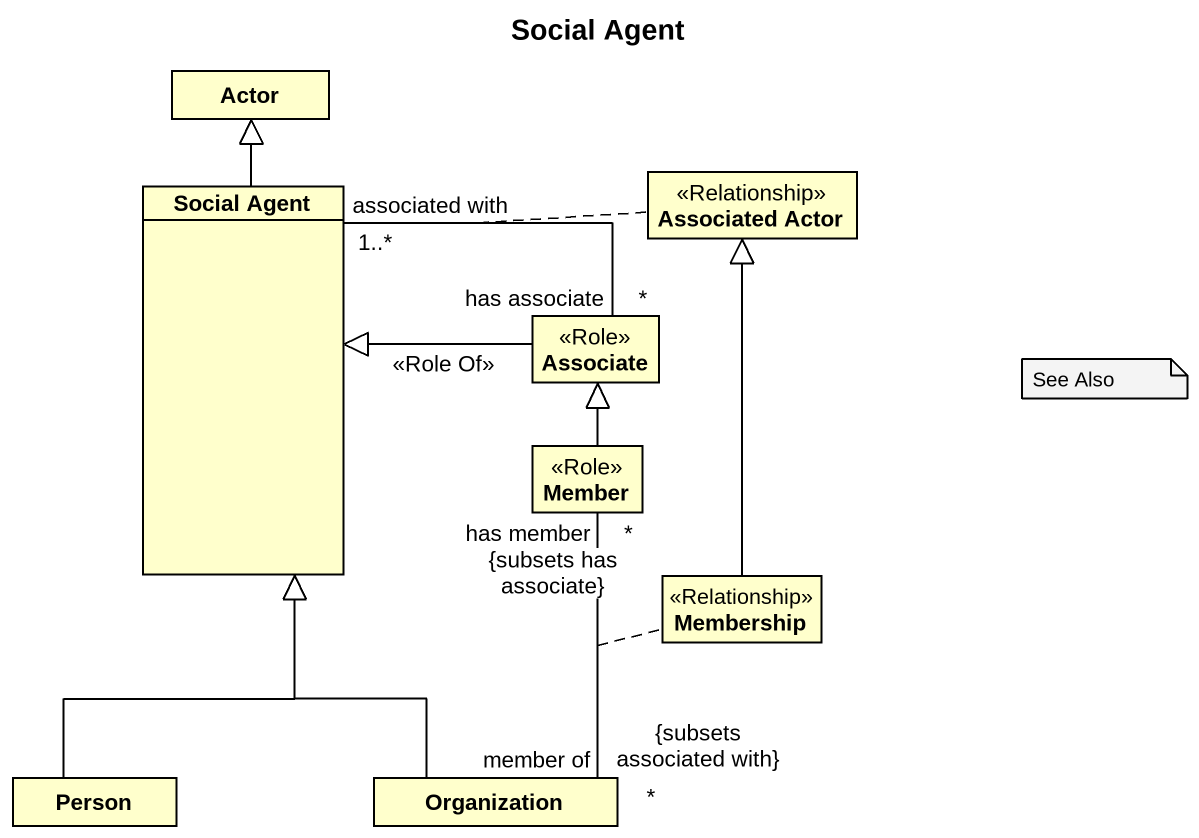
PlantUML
@startuml
title Social Agent
hide circle
hide empty members
class "Actor" as Actor_
class "Associated Actor" as Associated_Actor <<Relationship>>
class "Social Agent" as Social_Agent
class Associate <<Role>>
class Member <<Role>>
class Membership <<Relationship>>
class "Person" as Person_
class Organization
Social_Agent -up-|> Actor_
Social_Agent "associated with\n1..*" -right- "has associate\n*" Associate
(Social_Agent, Associate) .. Associated_Actor
Associate -left-|> Social_Agent : <<Role Of>>
Member -up-|> Associate
Membership -up-|> Associated_Actor
Person_ -up-|> Social_Agent
Organization -up-|> Social_Agent
Organization "member of\n{subsets associated with}\n*" -up- "has member\n{subsets has associate}\n*" Member
(Organization, Member) .. Membership
note as N1
  See Also
end note
@enduml
